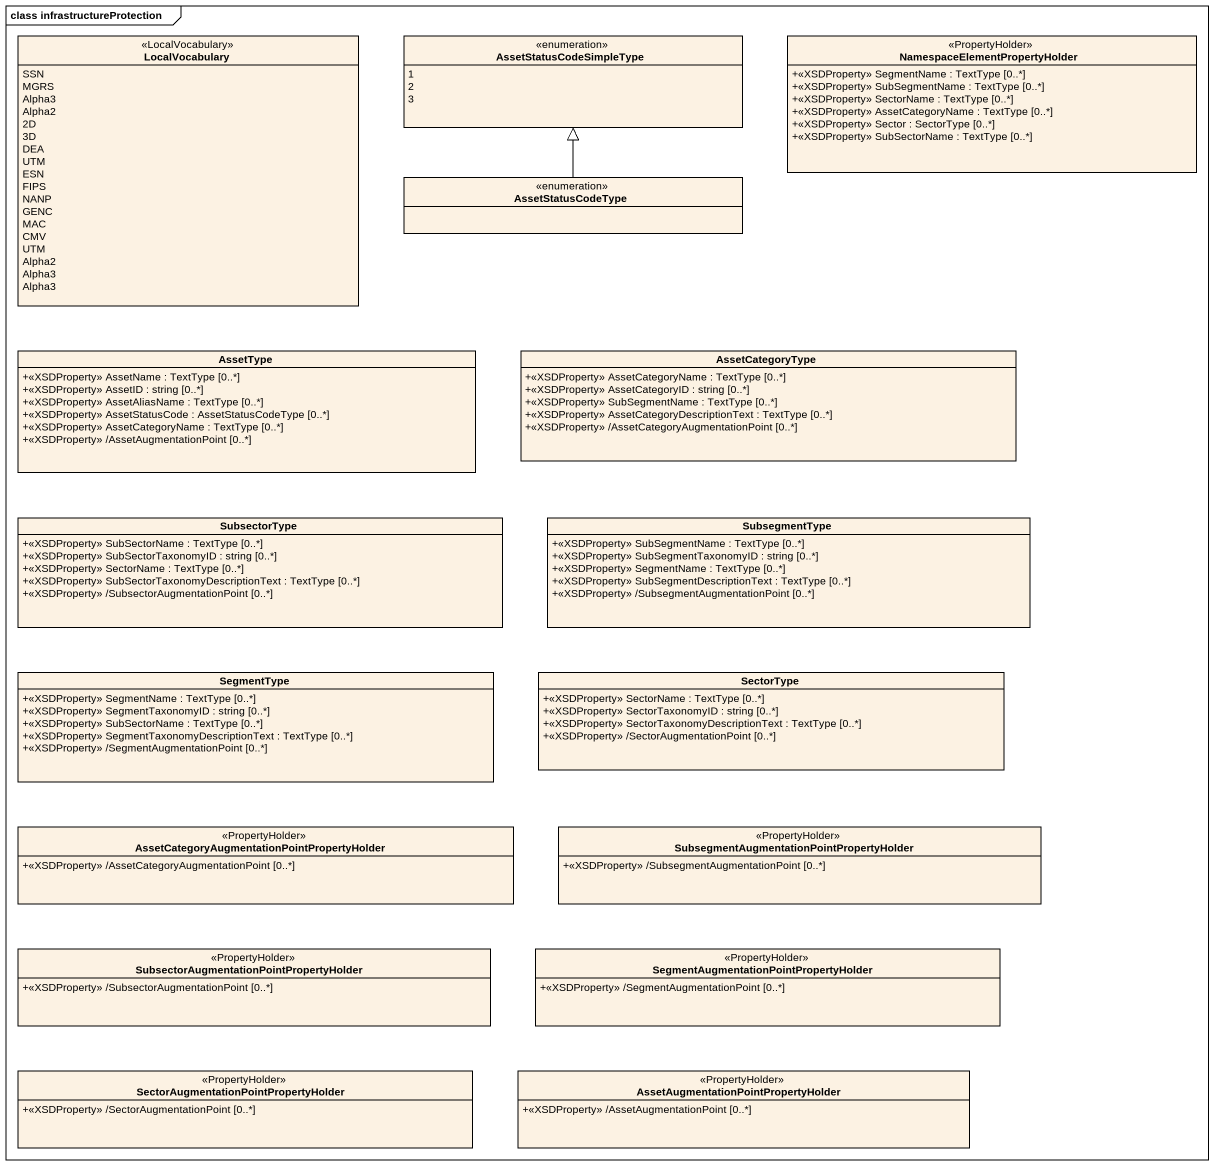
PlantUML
@startuml
mainframe class infrastructureProtection
hide circle
hide empty members
skinparam classAttributeIconSize 0
enum LocalVocabulary <<LocalVocabulary>> {
  SSN
  MGRS
  Alpha3
  Alpha2
  2D
  3D
  DEA
  UTM
  ESN
  FIPS
  NANP
  GENC
  MAC
  CMV
  UTM
  Alpha2
  Alpha3
  Alpha3
}
enum AssetStatusCodeSimpleType {
  1
  2
  3
}
class "NamespaceElementPropertyHolder" as NamespaceElementPropertyHold <<PropertyHolder>> {
  +<<XSDProperty>> SegmentName : TextType [0..*]
  +<<XSDProperty>> SubSegmentName : TextType [0..*]
  +<<XSDProperty>> SectorName : TextType [0..*]
  +<<XSDProperty>> AssetCategoryName : TextType [0..*]
  +<<XSDProperty>> Sector : SectorType [0..*]
  +<<XSDProperty>> SubSectorName : TextType [0..*]
}
enum AssetStatusCodeType
class AssetType {
  +<<XSDProperty>> AssetName : TextType [0..*]
  +<<XSDProperty>> AssetID : string [0..*]
  +<<XSDProperty>> AssetAliasName : TextType [0..*]
  +<<XSDProperty>> AssetStatusCode : AssetStatusCodeType [0..*]
  +<<XSDProperty>> AssetCategoryName : TextType [0..*]
  +<<XSDProperty>> /AssetAugmentationPoint [0..*]
}
class AssetCategoryType {
  +<<XSDProperty>> AssetCategoryName : TextType [0..*]
  +<<XSDProperty>> AssetCategoryID : string [0..*]
  +<<XSDProperty>> SubSegmentName : TextType [0..*]
  +<<XSDProperty>> AssetCategoryDescriptionText : TextType [0..*]
  +<<XSDProperty>> /AssetCategoryAugmentationPoint [0..*]
}
class SubsectorType {
  +<<XSDProperty>> SubSectorName : TextType [0..*]
  +<<XSDProperty>> SubSectorTaxonomyID : string [0..*]
  +<<XSDProperty>> SectorName : TextType [0..*]
  +<<XSDProperty>> SubSectorTaxonomyDescriptionText : TextType [0..*]
  +<<XSDProperty>> /SubsectorAugmentationPoint [0..*]
}
class SubsegmentType {
  +<<XSDProperty>> SubSegmentName : TextType [0..*]
  +<<XSDProperty>> SubSegmentTaxonomyID : string [0..*]
  +<<XSDProperty>> SegmentName : TextType [0..*]
  +<<XSDProperty>> SubSegmentDescriptionText : TextType [0..*]
  +<<XSDProperty>> /SubsegmentAugmentationPoint [0..*]
}
class SegmentType {
  +<<XSDProperty>> SegmentName : TextType [0..*]
  +<<XSDProperty>> SegmentTaxonomyID : string [0..*]
  +<<XSDProperty>> SubSectorName : TextType [0..*]
  +<<XSDProperty>> SegmentTaxonomyDescriptionText : TextType [0..*]
  +<<XSDProperty>> /SegmentAugmentationPoint [0..*]
}
class SectorType {
  +<<XSDProperty>> SectorName : TextType [0..*]
  +<<XSDProperty>> SectorTaxonomyID : string [0..*]
  +<<XSDProperty>> SectorTaxonomyDescriptionText : TextType [0..*]
  +<<XSDProperty>> /SectorAugmentationPoint [0..*]
}
class "AssetCategoryAugmentationPointPropertyHolder" as AssetCategoryAugmentationPoi <<PropertyHolder>> {
  +<<XSDProperty>> /AssetCategoryAugmentationPoint [0..*]
}
class "SubsegmentAugmentationPointPropertyHolder" as SubsegmentAugmentationPointP <<PropertyHolder>> {
  +<<XSDProperty>> /SubsegmentAugmentationPoint [0..*]
}
class "SubsectorAugmentationPointPropertyHolder" as SubsectorAugmentationPointPr <<PropertyHolder>> {
  +<<XSDProperty>> /SubsectorAugmentationPoint [0..*]
}
class "SegmentAugmentationPointPropertyHolder" as SegmentAugmentationPointProp <<PropertyHolder>> {
  +<<XSDProperty>> /SegmentAugmentationPoint [0..*]
}
class "SectorAugmentationPointPropertyHolder" as SectorAugmentationPointPrope <<PropertyHolder>> {
  +<<XSDProperty>> /SectorAugmentationPoint [0..*]
}
class "AssetAugmentationPointPropertyHolder" as AssetAugmentationPointProper <<PropertyHolder>> {
  +<<XSDProperty>> /AssetAugmentationPoint [0..*]
}
AssetStatusCodeType -up-|> AssetStatusCodeSimpleType
@enduml
